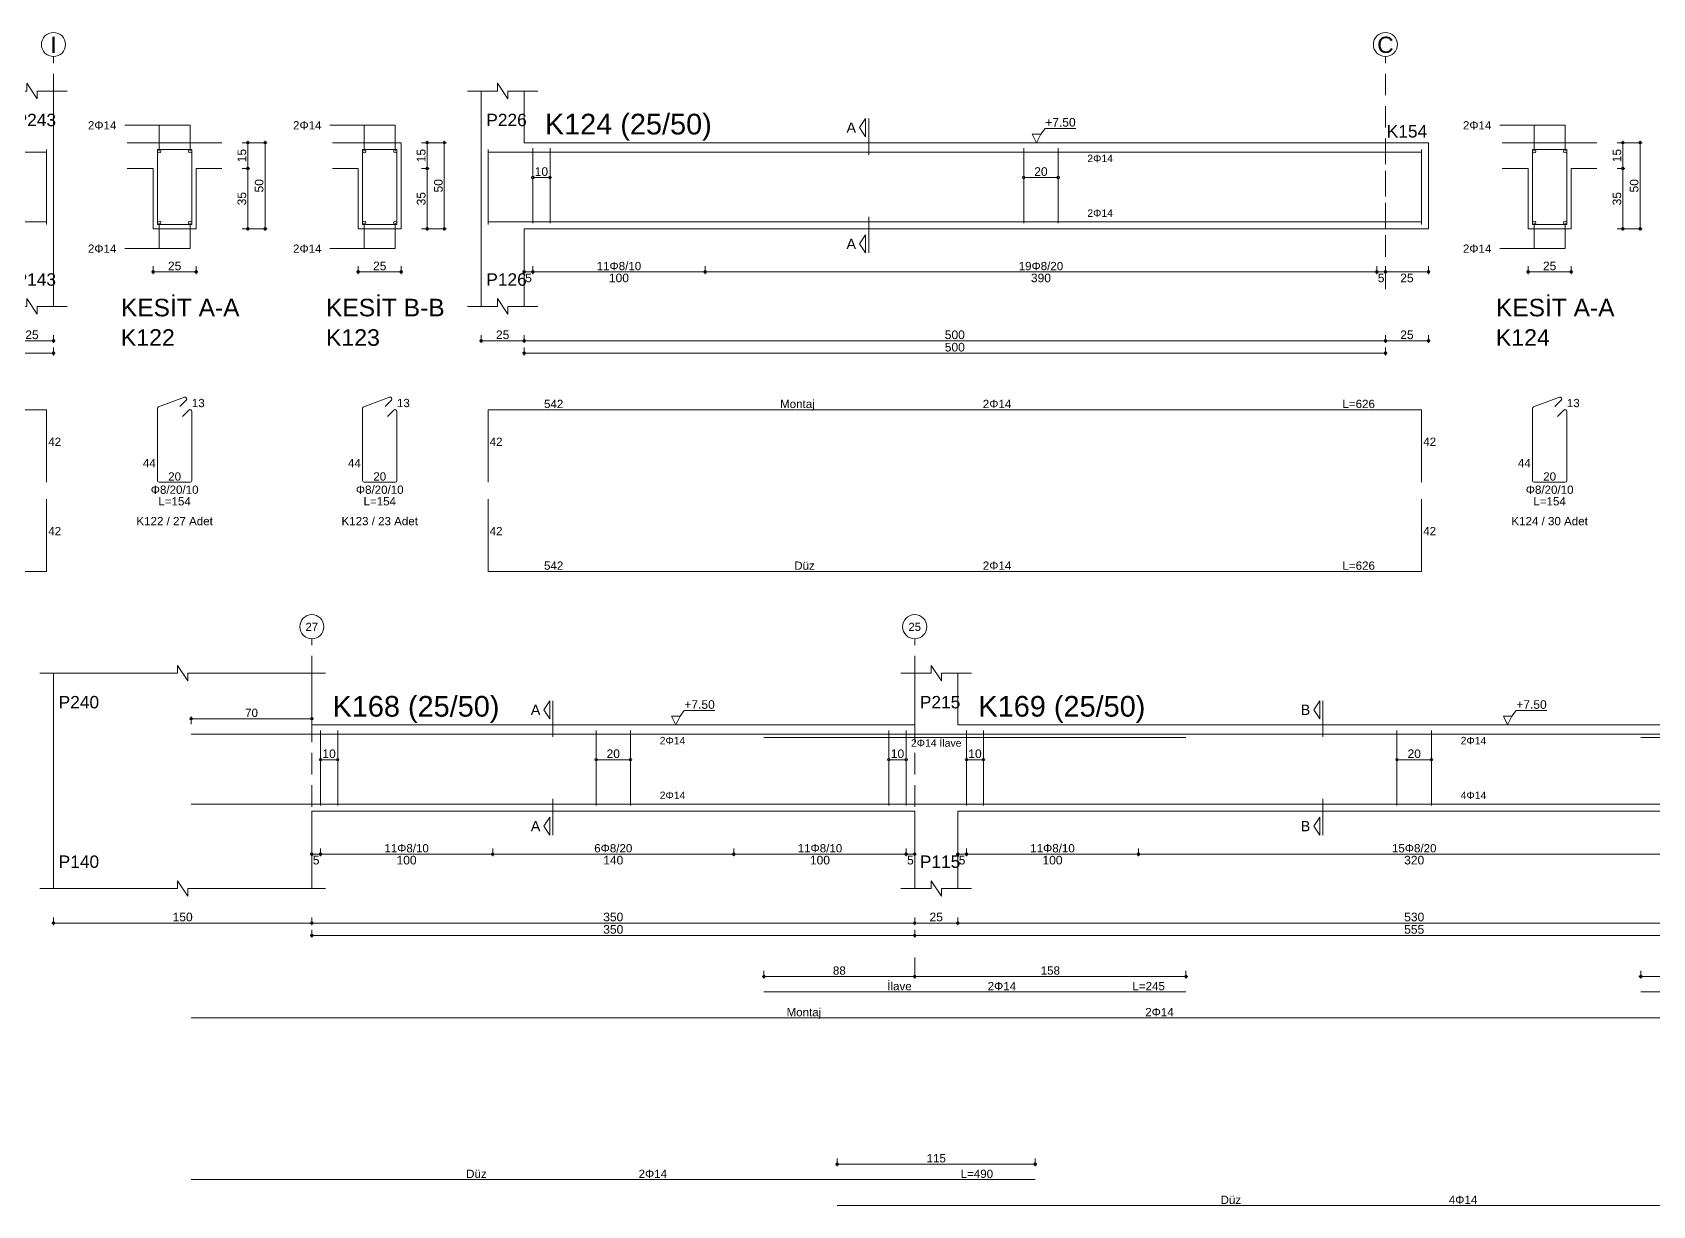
# Model space of a CAD drawing. Header units: millimetres. Extents: x 23801 to 80069, y 9628 to 14137.
# Drawn here: x 48496 to 49906, y 11919 to 12940 of the extents above; entities that cross this region are included whole.
import ezdxf

# ---------------------------------------------------------------- set-up
doc = ezdxf.new("R2010")
doc.units = ezdxf.units.MM
doc.linetypes.add('DASHDOT2', pattern=[12.7, 6.35, -3.175, 0, -3.175])
doc.linetypes.add('DASHED4', pattern=[18.75, 12.5, -6.25])
doc.layers.add('aks', color=251, linetype='DASHDOT2', lineweight=35)
for name, color, linetype in [('Donatı Topl. Uzun. Yazısı', 7, 'Continuous'), ('Donatı Uz. Yazısı', 7, 'Continuous'), ('Donatı Yazısı', 7, 'Continuous'), ('Donatı Çizgisi', 7, 'Continuous'), ('Kiriş', 7, 'Continuous'), ('Standart', 7, 'Continuous'), ('Ölçülendirme', 7, 'Continuous')]:
    doc.layers.add(name, color=color, linetype=linetype)
doc.styles.add('arial_1_18', font='arial.ttf', dxfattribs={"height": 0.2})

# ---------------------------------------------------------------- blocks, each defined once
blk = doc.blocks.new('IDE475Entity7398')
at = {"layer": 'aks', "color": 30, "linetype": 'DASHED4', "lineweight": 5}
for points in [[(9828.24, 2001.7), (9828.24, 2136.7)], [(10168.24, 2001.7), (10168.24, 2136.7)], [(10478.24, 2001.7), (10478.24, 2136.7)]]:
    blk.add_lwpolyline(points, dxfattribs=at)
at = {"layer": 'aks', "color": 1, "linetype": 'Continuous', "lineweight": 5}
for centre in [(9828.24, 2143.7), (10168.24, 2143.7), (10478.24, 2143.7)]:
    blk.add_circle(centre, 7, dxfattribs=at)
at = {"layer": 'Donatı Çizgisi', "color": 5, "linetype": 'Continuous', "lineweight": 5}
for points in [[(9807.24, 2039.3), (9807.24, 2082.7)], [(9807.24, 2081.3), (10474.24, 2081.3)], [(9833.24, 2039.9), (9833.24, 2083.5)], [(9843.24, 2039.9), (9843.24, 2083.5)], [(9988.24, 2039.9), (9988.24, 2083.5)], [(10008.24, 2039.9), (10008.24, 2083.5)], [(10153.24, 2039.9), (10153.24, 2083.5)], [(10163.24, 2039.9), (10163.24, 2083.5)], [(10198.24, 2039.9), (10198.24, 2083.5)], [(10208.24, 2039.9), (10208.24, 2083.5)], [(10313.24, 2039.9), (10313.24, 2083.5)], [(10333.24, 2039.9), (10333.24, 2083.5)], [(10438.24, 2039.9), (10438.24, 2083.5)], [(10448.24, 2039.9), (10448.24, 2083.5)], [(10474.24, 2039.3), (10474.24, 2082.7)], [(10538.57, 2039.2), (10538.57, 2082.8)], [(10538.57, 2082.8), (10558.57, 2082.8)], [(10558.57, 2039.2), (10558.57, 2082.8)], [(10657.65, 2039.2), (10657.65, 2082.8)], [(10657.65, 2082.8), (10677.65, 2082.8)], [(10677.65, 2039.2), (10677.65, 2082.8)], [(9807.24, 2040.7), (10474.24, 2040.7)], [(10538.57, 2039.2), (10558.57, 2039.2)], [(10657.65, 2039.2), (10677.65, 2039.2)], [(10539.24, 1933.44), (10554.25, 1938.91)], [(10658.33, 1933.44), (10673.33, 1938.91)], [(9807.24, 1889.7), (9807.24, 1931.7)], [(9807.24, 1931.7), (10474.24, 1931.7)], [(10474.24, 1889.7), (10474.24, 1931.7)], [(10538.57, 1890.62), (10538.57, 1932.49)], [(10551.68, 1933.59), (10555.32, 1937.23)], [(10553.05, 1927.68), (10556.83, 1931.46)], [(10558.57, 1890.62), (10558.57, 1930.74)], [(10657.65, 1890.62), (10657.65, 1932.49)], [(10670.76, 1933.59), (10674.4, 1937.23)], [(10672.14, 1927.68), (10675.91, 1931.46)], [(10677.65, 1890.62), (10677.65, 1930.74)], [(10539.59, 1889.6), (10557.55, 1889.6)], [(10658.67, 1889.6), (10676.63, 1889.6)], [(9807.24, 1837.85), (9807.24, 1879.85)], [(10474.24, 1837.85), (10474.24, 1879.85)], [(9807.24, 1837.85), (10474.24, 1837.85)]]:
    blk.add_lwpolyline(points, dxfattribs=at)
for centre in [(10539.57, 2081.8), (10557.57, 2081.8), (10658.65, 2081.8), (10676.65, 2081.8), (10539.57, 2040.2), (10557.57, 2040.2), (10658.65, 2040.2), (10676.65, 2040.2)]:
    blk.add_circle(centre, 1, dxfattribs=at)
for centre, start, end in [((10554.6, 1937.95), 315, 110), ((10673.68, 1937.95), 315, 110), ((10539.59, 1932.49), 110, 180), ((10557.55, 1930.74), 0, 135), ((10658.67, 1932.49), 110, 180), ((10676.63, 1930.74), 0, 135), ((10539.59, 1890.62), 180, 270), ((10557.55, 1890.62), 270, 0), ((10658.67, 1890.62), 180, 270), ((10676.63, 1890.62), 270, 0)]:
    blk.add_arc(centre, 1.02, start, end, dxfattribs=at)
at = {"layer": 'Kiriş', "color": 1, "linetype": 'Continuous', "lineweight": 5}
for points in [[(9795.24, 2116.7), (9812.74, 2116.7)], [(9803.24, 1991.7), (9803.24, 2116.7)], [(9812.74, 2116.7), (9812.74, 2121.2)], [(9818.74, 2112.2), (9812.74, 2121.2)], [(9818.74, 2112.2), (9818.74, 2116.7)], [(9818.74, 2116.7), (9836.24, 2116.7)], [(9828.24, 2086.7), (9828.24, 2116.7)], [(10160.24, 2116.7), (10177.74, 2116.7)], [(10168.24, 2086.7), (10168.24, 2116.7)], [(10177.74, 2116.7), (10177.74, 2121.2)], [(10183.74, 2112.2), (10177.74, 2121.2)], [(10183.74, 2116.7), (10201.24, 2116.7)], [(10183.74, 2112.2), (10183.74, 2116.7)], [(10193.24, 2086.7), (10193.24, 2116.7)], [(10445.24, 2116.7), (10462.74, 2116.7)], [(10453.24, 2086.7), (10453.24, 2116.7)], [(10462.74, 2116.7), (10462.74, 2121.2)], [(10468.74, 2112.2), (10462.74, 2121.2)], [(10468.74, 2116.7), (10486.24, 2116.7)], [(10468.74, 2112.2), (10468.74, 2116.7)], [(10478.24, 1991.7), (10478.24, 2116.7)], [(9828.24, 2086.7), (10168.24, 2086.7)], [(10193.24, 2086.7), (10453.24, 2086.7)], [(10521.07, 2086.7), (10576.07, 2086.7)], [(10640.15, 2086.7), (10680.15, 2086.7)], [(10680.15, 2036.7), (10680.15, 2086.7)], [(10521.07, 2071.7), (10536.07, 2071.7)], [(10536.07, 2036.7), (10536.07, 2071.7)], [(10561.07, 2071.7), (10576.07, 2071.7)], [(10561.07, 2036.7), (10561.07, 2071.7)], [(10640.15, 2071.7), (10655.15, 2071.7)], [(10655.15, 2036.7), (10655.15, 2071.7)], [(9828.24, 2036.7), (10168.24, 2036.7)], [(9828.24, 1991.7), (9828.24, 2036.7)], [(10168.24, 1991.7), (10168.24, 2036.7)], [(10193.24, 2036.7), (10453.24, 2036.7)], [(10193.24, 1991.7), (10193.24, 2036.7)], [(10453.24, 1991.7), (10453.24, 2036.7)], [(10536.07, 2036.7), (10561.07, 2036.7)], [(10655.15, 2036.7), (10680.15, 2036.7)], [(9818.74, 1987.2), (9812.74, 1996.2)], [(9812.74, 1991.7), (9812.74, 1996.2)], [(10183.74, 1987.2), (10177.74, 1996.2)], [(10177.74, 1991.7), (10177.74, 1996.2)], [(10468.74, 1987.2), (10462.74, 1996.2)], [(10462.74, 1991.7), (10462.74, 1996.2)], [(9795.24, 1991.7), (9812.74, 1991.7)], [(9818.74, 1991.7), (9836.24, 1991.7)], [(9818.74, 1987.2), (9818.74, 1991.7)], [(10160.24, 1991.7), (10177.74, 1991.7)], [(10183.74, 1991.7), (10201.24, 1991.7)], [(10183.74, 1987.2), (10183.74, 1991.7)], [(10445.24, 1991.7), (10462.74, 1991.7)], [(10468.74, 1991.7), (10486.24, 1991.7)], [(10468.74, 1987.2), (10468.74, 1991.7)]]:
    blk.add_lwpolyline(points, dxfattribs=at)
at = {"layer": 'Ölçülendirme', "color": 1, "linetype": 'Continuous', "lineweight": 5}
for points in [[(9958.99, 2095.45), (9962.49, 2100.7)], [(9962.49, 2090.2), (9962.49, 2100.7)], [(9964.24, 2079.7), (9964.24, 2100.7)], [(10291.99, 2095.45), (10295.49, 2100.7)], [(10295.49, 2090.2), (10295.49, 2100.7)], [(10297.24, 2079.7), (10297.24, 2100.7)], [(9962.49, 2090.2), (9958.99, 2095.45)], [(10033.49, 2086.7), (10030.99, 2091.7)], [(10030.99, 2091.7), (10035.99, 2091.7)], [(10035.99, 2091.7), (10033.49, 2086.7)], [(10035.99, 2091.7), (10038.49, 2095.03)], [(10038.49, 2095.03), (10056.16, 2095.03)], [(10295.49, 2090.2), (10291.99, 2095.45)], [(10350.49, 2086.7), (10347.99, 2091.7)], [(10347.99, 2091.7), (10352.99, 2091.7)], [(10352.99, 2091.7), (10350.49, 2086.7)], [(10352.99, 2091.7), (10355.49, 2095.03)], [(10355.49, 2095.03), (10373.16, 2095.03)], [(10519.57, 2096.8), (10557.57, 2096.8)], [(10539.57, 2081.8), (10539.57, 2096.8)], [(10557.57, 2081.8), (10557.57, 2096.8)], [(10638.65, 2096.8), (10676.65, 2096.8)], [(10658.65, 2081.8), (10658.65, 2096.8)], [(10676.65, 2081.8), (10676.65, 2096.8)], [(10033.49, 2086.7), (10033.49, 2086.7)], [(10350.49, 2086.7), (10350.49, 2086.7)], [(10587.82, 2086.7), (10602.32, 2086.7)], [(10591.07, 2035.7), (10591.07, 2087.7)], [(10601.07, 2035.7), (10601.07, 2087.7)], [(10691.9, 2086.7), (10706.4, 2086.7)], [(10695.15, 2035.7), (10695.15, 2087.7)], [(10705.15, 2035.7), (10705.15, 2087.7)], [(10587.82, 2071.7), (10592.32, 2071.7)], [(10691.9, 2071.7), (10696.4, 2071.7)], [(9833.24, 2066.5), (9843.24, 2066.5)], [(9988.24, 2066.5), (10008.24, 2066.5)], [(10153.24, 2066.5), (10163.24, 2066.5)], [(10198.24, 2066.5), (10208.24, 2066.5)], [(10313.24, 2066.5), (10333.24, 2066.5)], [(10438.24, 2066.5), (10448.24, 2066.5)], [(9964.24, 2022.7), (9964.24, 2043.7)], [(10297.24, 2022.7), (10297.24, 2043.7)], [(9958.99, 2027.95), (9962.49, 2033.2)], [(9962.49, 2022.7), (9962.49, 2033.2)], [(10291.99, 2027.95), (10295.49, 2033.2)], [(10295.49, 2022.7), (10295.49, 2033.2)], [(10539.57, 2025.2), (10539.57, 2040.2)], [(10557.57, 2025.2), (10557.57, 2040.2)], [(10587.82, 2036.7), (10602.32, 2036.7)], [(10658.65, 2025.2), (10658.65, 2040.2)], [(10676.65, 2025.2), (10676.65, 2040.2)], [(10691.9, 2036.7), (10706.4, 2036.7)], [(9962.49, 2022.7), (9958.99, 2027.95)], [(10295.49, 2022.7), (10291.99, 2027.95)], [(10519.57, 2025.2), (10557.57, 2025.2)], [(10638.65, 2025.2), (10676.65, 2025.2)], [(9828.24, 2010.45), (9828.24, 2014.95)], [(9833.24, 2010.45), (9833.24, 2014.95)], [(9933.24, 2010.45), (9933.24, 2014.95)], [(10063.24, 2010.45), (10063.24, 2014.95)], [(10163.24, 2010.45), (10163.24, 2014.95)], [(10168.24, 2010.45), (10168.24, 2014.95)], [(10193.24, 2010.45), (10193.24, 2014.95)], [(10198.24, 2010.45), (10198.24, 2014.95)], [(10298.24, 2010.45), (10298.24, 2014.95)], [(10348.24, 2010.45), (10348.24, 2014.95)], [(10448.24, 2010.45), (10448.24, 2014.95)], [(10453.24, 2010.45), (10453.24, 2014.95)], [(10536.07, 2010.45), (10536.07, 2014.95)], [(10561.07, 2010.45), (10561.07, 2014.95)], [(10655.15, 2010.45), (10655.15, 2014.95)], [(10680.15, 2010.45), (10680.15, 2014.95)], [(9827.24, 2011.7), (10169.24, 2011.7)], [(10192.24, 2011.7), (10454.24, 2011.7)], [(10535.07, 2011.7), (10562.07, 2011.7)], [(10654.15, 2011.7), (10681.15, 2011.7)], [(9802.24, 1971.7), (10479.24, 1971.7)], [(9803.24, 1970.45), (9803.24, 1974.95)], [(9828.24, 1970.45), (9828.24, 1974.95)], [(9828.24, 1963.25), (9828.24, 1967.75)], [(10168.24, 1970.45), (10168.24, 1974.95)], [(10168.24, 1963.25), (10168.24, 1967.75)], [(10193.24, 1970.45), (10193.24, 1974.95)], [(10453.24, 1970.45), (10453.24, 1974.95)], [(10478.24, 1970.45), (10478.24, 1974.95)], [(10478.24, 1963.25), (10478.24, 1967.75)], [(9827.24, 1964.5), (10479.24, 1964.5)]]:
    blk.add_lwpolyline(points, dxfattribs=at)
for centre in [(10591.07, 2086.7), (10601.07, 2086.7), (10695.15, 2086.7), (10705.15, 2086.7), (10591.07, 2071.7), (10695.15, 2071.7), (9833.24, 2066.5), (9843.24, 2066.5), (9988.24, 2066.5), (10008.24, 2066.5), (10153.24, 2066.5), (10163.24, 2066.5), (10198.24, 2066.5), (10208.24, 2066.5), (10313.24, 2066.5), (10333.24, 2066.5), (10438.24, 2066.5), (10448.24, 2066.5), (10591.07, 2036.7), (10601.07, 2036.7), (10695.15, 2036.7), (10705.15, 2036.7), (9828.24, 2011.7), (9833.24, 2011.7), (9833.24, 2011.7), (9933.24, 2011.7), (9933.24, 2011.7), (10063.24, 2011.7), (10063.24, 2011.7), (10163.24, 2011.7), (10163.24, 2011.7), (10168.24, 2011.7), (10193.24, 2011.7), (10198.24, 2011.7), (10198.24, 2011.7), (10298.24, 2011.7), (10298.24, 2011.7), (10348.24, 2011.7), (10348.24, 2011.7), (10448.24, 2011.7), (10448.24, 2011.7), (10453.24, 2011.7), (10536.07, 2011.7), (10561.07, 2011.7), (10655.15, 2011.7), (10680.15, 2011.7), (9803.24, 1971.7), (9828.24, 1971.7), (9828.24, 1971.7), (10168.24, 1971.7), (10168.24, 1971.7), (10193.24, 1971.7), (10193.24, 1971.7), (10453.24, 1971.7), (10453.24, 1971.7), (10478.24, 1971.7), (9828.24, 1964.5), (10168.24, 1964.5), (10168.24, 1964.5), (10478.24, 1964.5)]:
    blk.add_circle(centre, 0.75, dxfattribs=at)
at = {"layer": 'aks', "color": 1, "linetype": 'Continuous', "lineweight": 5, "style": 'arial_1_18'}
for s, p in [('G', (9823.11, 2138.82)), ('H', (10163.47, 2138.82)), ('I', (10476.4, 2138.82))]:
    blk.add_text(s, height=9.45, dxfattribs=at).set_placement(p)
at = {"layer": 'Donatı Topl. Uzun. Yazısı', "color": 1, "linetype": 'Continuous', "lineweight": 5, "style": 'arial_1_18'}
for s, p in [('L=751', (10422.05, 1932.66)), ('L=154', (10539.15, 1876.16)), ('L=154', (10658.24, 1876.16)), ('L=751', (10422.05, 1838.81))]:
    blk.add_text(s, height=4.8, dxfattribs=at).set_placement(p)
at = {"layer": 'Donatı Uz. Yazısı', "color": 1, "linetype": 'Continuous', "lineweight": 5, "style": 'arial_1_18'}
for s, p in [('13', (10558.57, 1933.2)), ('13', (10677.65, 1933.2)), ('667', (9847.26, 1932.66)), ('42', (9808.2, 1910.7)), ('42', (10475.2, 1910.7)), ('44', (10530.15, 1898.32)), ('44', (10649.24, 1898.32)), ('20', (10544.84, 1890.56)), ('20', (10663.93, 1890.56)), ('42', (9808.2, 1858.85)), ('42', (10475.2, 1858.85)), ('667', (9847.26, 1838.81))]:
    blk.add_text(s, height=4.8, dxfattribs=at).set_placement(p)
at = {"layer": 'Donatı Yazısı', "color": 5, "linetype": 'Continuous', "lineweight": 5, "style": 'arial_1_18'}
for s, p in [('2Φ14', (10498.24, 2094.4)), ('2Φ14', (10617.32, 2094.4)), ('2Φ14', (10498.24, 2022.8)), ('2Φ14', (10617.32, 2022.8)), ('2Φ14', (10160.75, 1932.66)), ('Φ8/20/10', (10534.71, 1882.88)), ('Φ8/20/10', (10653.79, 1882.88)), ('K122 / 27 Adet', (10526.39, 1864.64)), ('K123 / 23 Adet', (10645.47, 1864.64)), ('2Φ14', (10160.75, 1838.81))]:
    blk.add_text(s, height=4.8, dxfattribs=at).set_placement(p)
for p in [(10025.2, 2075.42), (10350.2, 2075.42), (10025.2, 2043.66), (10350.2, 2043.66)]:
    blk.add_text('2Φ14', height=4.32, rotation=360, dxfattribs=at).set_placement(p)
at = {"layer": 'Donatı Yazısı', "color": 1, "linetype": 'Continuous', "lineweight": 5, "style": 'arial_1_18'}
for s, p in [('Montaj', (10020.56, 1932.66)), ('Düz', (10028.76, 1838.81))]:
    blk.add_text(s, height=4.8, dxfattribs=at).set_placement(p)
at = {"layer": 'Kiriş', "color": 1, "linetype": 'Continuous', "lineweight": 5, "style": 'arial_1_18'}
for s, height, p in [('P238', 7.2, (9806.24, 2096.3)), ('K122 (25/50)', 12, (9840.24, 2091.5)), ('P241', 7.2, (10171.24, 2096.3)), ('K123 (25/50)', 12, (10205.24, 2091.5)), ('P243', 7.2, (10456.24, 2096.3)), ('P138', 7.2, (9806.24, 2003.7)), ('P141', 7.2, (10171.24, 2003.7)), ('P143', 7.2, (10456.24, 2003.7)), ('KESİT A-A', 10.2, (10517.37, 1985.9)), ('KESİT B-B', 10.2, (10636.45, 1985.9)), ('K122', 9.6, (10517.37, 1968.82)), ('K123', 9.6, (10636.45, 1968.82))]:
    blk.add_text(s, height=height, dxfattribs=at).set_placement(p)
at = {"layer": 'Ölçülendirme', "color": 1, "linetype": 'Continuous', "lineweight": 5, "style": 'arial_1_18'}
for s, height, p in [('A', 5.95, (9951.34, 2092.47)), ('+7.50', 5, (10038.49, 2096.03)), ('B', 5.95, (10284.34, 2092.47)), ('+7.50', 5, (10355.49, 2096.03)), ('A', 5.95, (9951.34, 2024.97)), ('B', 5.95, (10284.34, 2024.97)), ('25', 5, (10544.69, 2012.66)), ('25', 5, (10663.77, 2012.66)), ('5', 5, (9828.79, 2005.7)), ('100', 5, (9877.41, 2005.7)), ('130', 5, (9992.41, 2005.7)), ('100', 5, (10107.41, 2005.7)), ('5', 5, (10163.79, 2005.7)), ('5', 5, (10193.79, 2005.7)), ('100', 5, (10242.41, 2005.7)), ('50', 5, (10319.35, 2005.7)), ('100', 5, (10392.41, 2005.7)), ('5', 5, (10448.79, 2005.7)), ('25', 5, (9811.85, 1972.7)), ('340', 5, (9992.41, 1972.7)), ('25', 5, (10176.85, 1972.7)), ('260', 5, (10317.41, 1972.7)), ('25', 5, (10461.85, 1972.7)), ('340', 5, (9992.41, 1965.5)), ('310', 5, (10317.41, 1965.5))]:
    blk.add_text(s, height=height, dxfattribs=at).set_placement(p)
for s, rotation, p in [('15', 90, (10590.11, 2075.32)), ('15', 90, (10694.19, 2075.32)), ('10', 360, (9834.35, 2067.46)), ('20', 360, (9994.35, 2067.46)), ('10', 360, (10154.35, 2067.46)), ('10', 360, (10199.35, 2067.46)), ('20', 360, (10319.35, 2067.46)), ('10', 360, (10439.35, 2067.46)), ('50', 90, (10600.11, 2057.82)), ('50', 90, (10704.19, 2057.82)), ('35', 90, (10590.11, 2050.32)), ('35', 90, (10694.19, 2050.32))]:
    blk.add_text(s, height=5, rotation=rotation, dxfattribs=at).set_placement(p)
at = {"layer": 'Ölçülendirme', "color": 5, "linetype": 'Continuous', "lineweight": 5, "style": 'arial_1_18'}
for s, p in [('11Φ8/10', (9870.31, 2012.7)), ('5Φ8/20', (9987.17, 2012.7)), ('11Φ8/10', (10100.31, 2012.7)), ('11Φ8/10', (10235.31, 2012.7)), ('1Φ8/20', (10312.17, 2012.7)), ('11Φ8/10', (10385.31, 2012.7))]:
    blk.add_text(s, height=4.8, dxfattribs=at).set_placement(p)
blk = doc.blocks.new('IDE475Entity7399')
at = {"layer": 'aks', "color": 30, "linetype": 'DASHED4', "lineweight": 5}
blk.add_lwpolyline([(11251.52, 2001.7), (11251.52, 2136.7)], dxfattribs=at)
at = {"layer": 'aks', "color": 1, "linetype": 'Continuous', "lineweight": 5}
blk.add_circle((11251.52, 2143.7), 7, dxfattribs=at)
at = {"layer": 'Donatı Çizgisi', "color": 5, "linetype": 'Continuous', "lineweight": 5}
for points in [[(10730.52, 2039.3), (10730.52, 2082.7)], [(10730.52, 2081.3), (11272.52, 2081.3)], [(10756.52, 2039.9), (10756.52, 2083.5)], [(10766.52, 2039.9), (10766.52, 2083.5)], [(11041.52, 2039.9), (11041.52, 2083.5)], [(11061.52, 2039.9), (11061.52, 2083.5)], [(11272.52, 2039.3), (11272.52, 2082.7)], [(11336.86, 2039.2), (11336.86, 2082.8)], [(11336.86, 2082.8), (11356.86, 2082.8)], [(11356.86, 2039.2), (11356.86, 2082.8)], [(10730.52, 2040.7), (11272.52, 2040.7)], [(11336.86, 2039.2), (11356.86, 2039.2)], [(11337.53, 1933.44), (11352.53, 1938.91)], [(10730.52, 1889.7), (10730.52, 1931.7)], [(10730.52, 1931.7), (11272.52, 1931.7)], [(11272.52, 1889.7), (11272.52, 1931.7)], [(11336.86, 1890.62), (11336.86, 1932.49)], [(11349.96, 1933.59), (11353.6, 1937.23)], [(11351.34, 1927.68), (11355.12, 1931.46)], [(11356.86, 1890.62), (11356.86, 1930.74)], [(11337.88, 1889.6), (11355.84, 1889.6)], [(10730.52, 1837.85), (10730.52, 1879.85)], [(11272.52, 1837.85), (11272.52, 1879.85)], [(10730.52, 1837.85), (11272.52, 1837.85)]]:
    blk.add_lwpolyline(points, dxfattribs=at)
for centre in [(11337.86, 2081.8), (11355.86, 2081.8), (11337.86, 2040.2), (11355.86, 2040.2)]:
    blk.add_circle(centre, 1, dxfattribs=at)
for centre, start, end in [((11352.88, 1937.95), 315, 110), ((11337.88, 1932.49), 110, 180), ((11355.84, 1930.74), 0, 135), ((11337.88, 1890.62), 180, 270), ((11355.84, 1890.62), 270, 0)]:
    blk.add_arc(centre, 1.02, start, end, dxfattribs=at)
at = {"layer": 'Kiriş', "color": 1, "linetype": 'Continuous', "lineweight": 5}
for points in [[(10718.52, 2116.7), (10736.02, 2116.7)], [(10726.52, 1991.7), (10726.52, 2116.7)], [(10736.02, 2116.7), (10736.02, 2121.2)], [(10742.02, 2112.2), (10736.02, 2121.2)], [(10742.02, 2112.2), (10742.02, 2116.7)], [(10742.02, 2116.7), (10759.52, 2116.7)], [(10751.52, 2086.7), (10751.52, 2116.7)], [(10751.52, 2086.7), (11276.52, 2086.7)], [(11276.52, 2036.7), (11276.52, 2086.7)], [(11319.36, 2086.7), (11374.36, 2086.7)], [(11319.36, 2071.7), (11334.36, 2071.7)], [(11334.36, 2036.7), (11334.36, 2071.7)], [(11359.36, 2071.7), (11374.36, 2071.7)], [(11359.36, 2036.7), (11359.36, 2071.7)], [(10751.52, 2036.7), (11276.52, 2036.7)], [(10751.52, 1991.7), (10751.52, 2036.7)], [(11334.36, 2036.7), (11359.36, 2036.7)], [(10742.02, 1987.2), (10736.02, 1996.2)], [(10736.02, 1991.7), (10736.02, 1996.2)], [(10718.52, 1991.7), (10736.02, 1991.7)], [(10742.02, 1991.7), (10759.52, 1991.7)], [(10742.02, 1987.2), (10742.02, 1991.7)]]:
    blk.add_lwpolyline(points, dxfattribs=at)
at = {"layer": 'Kiriş', "color": 1, "linetype": 'DASHED4', "lineweight": 5}
for points in [[(11251.52, 2036.7), (11251.52, 2086.7)], [(11276.52, 2036.7), (11276.52, 2086.7)]]:
    blk.add_lwpolyline(points, dxfattribs=at)
at = {"layer": 'Ölçülendirme', "color": 1, "linetype": 'Continuous', "lineweight": 5}
for points in [[(10946.27, 2095.45), (10949.77, 2100.7)], [(10949.77, 2090.2), (10949.77, 2100.7)], [(10951.52, 2079.7), (10951.52, 2100.7)], [(10949.77, 2090.2), (10946.27, 2095.45)], [(11049.02, 2086.7), (11046.52, 2091.7)], [(11046.52, 2091.7), (11051.52, 2091.7)], [(11051.52, 2091.7), (11049.02, 2086.7)], [(11051.52, 2091.7), (11054.02, 2095.03)], [(11054.02, 2095.03), (11071.7, 2095.03)], [(11317.86, 2096.8), (11355.86, 2096.8)], [(11337.86, 2081.8), (11337.86, 2096.8)], [(11355.86, 2081.8), (11355.86, 2096.8)], [(11049.02, 2086.7), (11049.02, 2086.7)], [(11386.11, 2086.7), (11400.61, 2086.7)], [(11389.36, 2035.7), (11389.36, 2087.7)], [(11399.36, 2035.7), (11399.36, 2087.7)], [(11386.11, 2071.7), (11390.61, 2071.7)], [(10756.52, 2066.5), (10766.52, 2066.5)], [(11041.52, 2066.5), (11061.52, 2066.5)], [(10951.52, 2022.7), (10951.52, 2043.7)], [(10946.27, 2027.95), (10949.77, 2033.2)], [(10949.77, 2022.7), (10949.77, 2033.2)], [(11337.86, 2025.2), (11337.86, 2040.2)], [(11355.86, 2025.2), (11355.86, 2040.2)], [(11386.11, 2036.7), (11400.61, 2036.7)], [(10949.77, 2022.7), (10946.27, 2027.95)], [(11317.86, 2025.2), (11355.86, 2025.2)], [(10751.52, 2010.45), (10751.52, 2014.95)], [(10756.52, 2010.45), (10756.52, 2014.95)], [(10856.52, 2010.45), (10856.52, 2014.95)], [(11246.52, 2010.45), (11246.52, 2014.95)], [(11251.52, 2010.45), (11251.52, 2014.95)], [(11276.52, 2010.45), (11276.52, 2014.95)], [(11334.36, 2010.45), (11334.36, 2014.95)], [(11359.36, 2010.45), (11359.36, 2014.95)], [(10750.52, 2011.7), (11277.52, 2011.7)], [(11333.36, 2011.7), (11360.36, 2011.7)], [(10725.52, 1971.7), (11277.52, 1971.7)], [(10726.52, 1970.45), (10726.52, 1974.95)], [(10751.52, 1970.45), (10751.52, 1974.95)], [(10751.52, 1963.25), (10751.52, 1967.75)], [(11251.52, 1970.45), (11251.52, 1974.95)], [(11251.52, 1963.25), (11251.52, 1967.75)], [(11276.52, 1970.45), (11276.52, 1974.95)], [(10750.52, 1964.5), (11252.52, 1964.5)]]:
    blk.add_lwpolyline(points, dxfattribs=at)
for centre in [(11389.36, 2086.7), (11399.36, 2086.7), (11389.36, 2071.7), (10756.52, 2066.5), (10766.52, 2066.5), (11041.52, 2066.5), (11061.52, 2066.5), (11389.36, 2036.7), (11399.36, 2036.7), (10751.52, 2011.7), (10756.52, 2011.7), (10756.52, 2011.7), (10856.52, 2011.7), (10856.52, 2011.7), (11246.52, 2011.7), (11246.52, 2011.7), (11251.52, 2011.7), (11251.52, 2011.7), (11276.52, 2011.7), (11334.36, 2011.7), (11359.36, 2011.7), (10726.52, 1971.7), (10751.52, 1971.7), (10751.52, 1971.7), (11251.52, 1971.7), (11251.52, 1971.7), (11276.52, 1971.7), (10751.52, 1964.5), (11251.52, 1964.5)]:
    blk.add_circle(centre, 0.75, dxfattribs=at)
at = {"layer": 'aks', "color": 1, "linetype": 'Continuous', "lineweight": 5, "style": 'arial_1_18'}
blk.add_text('C', height=9.45, dxfattribs=at).set_placement((11246.76, 2138.82))
at = {"layer": 'Donatı Topl. Uzun. Yazısı', "color": 1, "linetype": 'Continuous', "lineweight": 5, "style": 'arial_1_18'}
for s, p in [('L=626', (11226.59, 1932.66)), ('L=154', (11337.44, 1876.16)), ('L=626', (11226.59, 1838.81))]:
    blk.add_text(s, height=4.8, dxfattribs=at).set_placement(p)
at = {"layer": 'Donatı Uz. Yazısı', "color": 1, "linetype": 'Continuous', "lineweight": 5, "style": 'arial_1_18'}
for s, p in [('13', (11356.86, 1933.2)), ('542', (10763.04, 1932.66)), ('42', (10731.48, 1910.7)), ('42', (11273.48, 1910.7)), ('44', (11328.44, 1898.32)), ('20', (11343.13, 1890.56)), ('42', (10731.48, 1858.85)), ('42', (11273.48, 1858.85)), ('542', (10763.04, 1838.81))]:
    blk.add_text(s, height=4.8, dxfattribs=at).set_placement(p)
at = {"layer": 'Donatı Yazısı', "color": 5, "linetype": 'Continuous', "lineweight": 5, "style": 'arial_1_18'}
for s, p in [('2Φ14', (11296.52, 2094.4)), ('2Φ14', (11296.52, 2022.8)), ('2Φ14', (11017.78, 1932.66)), ('Φ8/20/10', (11333, 1882.88)), ('K124 / 30 Adet', (11324.67, 1864.64)), ('2Φ14', (11017.78, 1838.81))]:
    blk.add_text(s, height=4.8, dxfattribs=at).set_placement(p)
for p in [(11078.48, 2075.42), (11078.48, 2043.66)]:
    blk.add_text('2Φ14', height=4.32, rotation=360, dxfattribs=at).set_placement(p)
at = {"layer": 'Donatı Yazısı', "color": 1, "linetype": 'Continuous', "lineweight": 5, "style": 'arial_1_18'}
for s, p in [('Montaj', (10900.09, 1932.66)), ('Düz', (10908.3, 1838.81))]:
    blk.add_text(s, height=4.8, dxfattribs=at).set_placement(p)
at = {"layer": 'Kiriş', "color": 1, "linetype": 'Continuous', "lineweight": 5, "style": 'arial_1_18'}
for s, height, p in [('P226', 7.2, (10729.52, 2096.3)), ('K124 (25/50)', 12, (10763.52, 2091.5)), ('K154', 7.2, (11252.28, 2089.7)), ('P126', 7.2, (10729.52, 2003.7)), ('KESİT A-A', 10.2, (11315.66, 1985.9)), ('K124', 9.6, (11315.66, 1968.82))]:
    blk.add_text(s, height=height, dxfattribs=at).set_placement(p)
at = {"layer": 'Ölçülendirme', "color": 1, "linetype": 'Continuous', "lineweight": 5, "style": 'arial_1_18'}
for s, height, p in [('A', 5.95, (10938.63, 2092.47)), ('+7.50', 5, (11054.02, 2096.03)), ('A', 5.95, (10938.63, 2024.97)), ('25', 5, (11342.97, 2012.66)), ('5', 5, (10752.08, 2005.7)), ('100', 5, (10800.7, 2005.7)), ('390', 5, (11045.7, 2005.7)), ('5', 5, (11247.08, 2005.7)), ('25', 5, (11260.14, 2005.7)), ('25', 5, (10735.14, 1972.7)), ('500', 5, (10995.7, 1972.7)), ('25', 5, (11260.14, 1972.7)), ('500', 5, (10995.7, 1965.5))]:
    blk.add_text(s, height=height, dxfattribs=at).set_placement(p)
for s, rotation, p in [('15', 90, (11388.4, 2075.32)), ('10', 360, (10757.64, 2067.46)), ('20', 360, (11047.64, 2067.46)), ('50', 90, (11398.4, 2057.82)), ('35', 90, (11388.4, 2050.32))]:
    blk.add_text(s, height=5, rotation=rotation, dxfattribs=at).set_placement(p)
at = {"layer": 'Ölçülendirme', "color": 5, "linetype": 'Continuous', "lineweight": 5, "style": 'arial_1_18'}
for s, p in [('11Φ8/10', (10793.59, 2012.7)), ('19Φ8/20', (11038.59, 2012.7))]:
    blk.add_text(s, height=4.8, dxfattribs=at).set_placement(p)
blk = doc.blocks.new('IDE475Entity7431')
at = {"layer": 'aks', "color": 30, "linetype": 'DASHED4', "lineweight": 5}
for points in [[(10628.24, 1663.75), (10628.24, 1798.75)], [(10978.24, 1663.75), (10978.24, 1798.75)], [(10978.24, 1602.75), (10978.24, 1613.75)]]:
    blk.add_lwpolyline(points, dxfattribs=at)
at = {"layer": 'aks', "color": 1, "linetype": 'Continuous', "lineweight": 5}
for centre in [(10628.24, 1805.75), (10978.24, 1805.75)]:
    blk.add_circle(centre, 7, dxfattribs=at)
at = {"layer": 'Donatı Çizgisi', "color": 5, "linetype": 'Continuous', "lineweight": 5}
for points in [[(10558.24, 1743.35), (11603.24, 1743.35)], [(10633.24, 1701.95), (10633.24, 1745.55)], [(10643.24, 1701.95), (10643.24, 1745.55)], [(10793.24, 1701.95), (10793.24, 1745.55)], [(10813.24, 1701.95), (10813.24, 1745.55)], [(10890.74, 1741.35), (11135.74, 1741.35)], [(10963.24, 1701.95), (10963.24, 1745.55)], [(10973.24, 1701.95), (10973.24, 1745.55)], [(11008.24, 1701.95), (11008.24, 1745.55)], [(11018.24, 1701.95), (11018.24, 1745.55)], [(11258.24, 1701.95), (11258.24, 1745.55)], [(11278.24, 1701.95), (11278.24, 1745.55)], [(11399.74, 1741.35), (11604.24, 1741.35)], [(10558.24, 1702.75), (11603.24, 1702.75)], [(10890.74, 1593.75), (11135.74, 1593.75)], [(11399.74, 1593.75), (11604.24, 1593.75)], [(10558.24, 1578.65), (11603.24, 1578.65)], [(10558.24, 1484.8), (11048.24, 1484.8)], [(10933.24, 1469.7), (11603.24, 1469.7)]]:
    blk.add_lwpolyline(points, dxfattribs=at)
at = {"layer": 'Kiriş', "color": 1, "linetype": 'Continuous', "lineweight": 5}
for points in [[(10470.24, 1778.75), (10550.24, 1778.75)], [(10478.24, 1653.75), (10478.24, 1778.75)], [(10550.24, 1778.75), (10550.24, 1783.25)], [(10556.24, 1774.25), (10550.24, 1783.25)], [(10556.24, 1774.25), (10556.24, 1778.75)], [(10556.24, 1778.75), (10636.24, 1778.75)], [(10628.24, 1748.75), (10628.24, 1778.75)], [(10970.24, 1778.75), (10987.74, 1778.75)], [(10978.24, 1748.75), (10978.24, 1778.75)], [(10987.74, 1778.75), (10987.74, 1783.25)], [(10993.74, 1774.25), (10987.74, 1783.25)], [(10993.74, 1778.75), (11011.24, 1778.75)], [(10993.74, 1774.25), (10993.74, 1778.75)], [(11003.24, 1748.75), (11003.24, 1778.75)], [(10628.24, 1748.75), (10978.24, 1748.75)], [(11003.24, 1748.75), (11533.24, 1748.75)], [(10628.24, 1698.75), (10978.24, 1698.75)], [(10628.24, 1653.75), (10628.24, 1698.75)], [(10978.24, 1653.75), (10978.24, 1698.75)], [(11003.24, 1698.75), (11533.24, 1698.75)], [(11003.24, 1653.75), (11003.24, 1698.75)], [(10556.24, 1649.25), (10550.24, 1658.25)], [(10550.24, 1653.75), (10550.24, 1658.25)], [(10993.74, 1649.25), (10987.74, 1658.25)], [(10987.74, 1653.75), (10987.74, 1658.25)], [(10470.24, 1653.75), (10550.24, 1653.75)], [(10556.24, 1653.75), (10636.24, 1653.75)], [(10556.24, 1649.25), (10556.24, 1653.75)], [(10970.24, 1653.75), (10987.74, 1653.75)], [(10993.74, 1653.75), (11011.24, 1653.75)], [(10993.74, 1649.25), (10993.74, 1653.75)]]:
    blk.add_lwpolyline(points, dxfattribs=at)
at = {"layer": 'Ölçülendirme', "color": 1, "linetype": 'Continuous', "lineweight": 5}
for points in [[(10762.99, 1757.5), (10766.49, 1762.75)], [(10766.49, 1752.25), (10766.49, 1762.75)], [(10768.24, 1741.75), (10768.24, 1762.75)], [(11209.99, 1757.5), (11213.49, 1762.75)], [(11213.49, 1752.25), (11213.49, 1762.75)], [(11215.24, 1741.75), (11215.24, 1762.75)], [(10557.24, 1752.35), (10629.24, 1752.35)], [(10558.24, 1749.1), (10558.24, 1753.6)], [(10628.24, 1749.1), (10628.24, 1753.6)], [(10766.49, 1752.25), (10762.99, 1757.5)], [(10839.49, 1748.75), (10836.99, 1753.75)], [(10836.99, 1753.75), (10841.99, 1753.75)], [(10841.99, 1753.75), (10839.49, 1748.75)], [(10841.99, 1753.75), (10844.49, 1757.08)], [(10844.49, 1757.08), (10862.17, 1757.08)], [(11213.49, 1752.25), (11209.99, 1757.5)], [(11322.49, 1748.75), (11319.99, 1753.75)], [(11319.99, 1753.75), (11324.99, 1753.75)], [(11324.99, 1753.75), (11322.49, 1748.75)], [(11324.99, 1753.75), (11327.49, 1757.08)], [(11327.49, 1757.08), (11345.17, 1757.08)], [(10839.49, 1748.75), (10839.49, 1748.75)], [(11322.49, 1748.75), (11322.49, 1748.75)], [(10633.24, 1728.55), (10643.24, 1728.55)], [(10793.24, 1728.55), (10813.24, 1728.55)], [(10963.24, 1728.55), (10973.24, 1728.55)], [(11008.24, 1728.55), (11018.24, 1728.55)], [(11258.24, 1728.55), (11278.24, 1728.55)], [(10768.24, 1684.75), (10768.24, 1705.75)], [(11215.24, 1684.75), (11215.24, 1705.75)], [(10762.99, 1690), (10766.49, 1695.25)], [(10766.49, 1684.75), (10766.49, 1695.25)], [(11209.99, 1690), (11213.49, 1695.25)], [(11213.49, 1684.75), (11213.49, 1695.25)], [(10766.49, 1684.75), (10762.99, 1690)], [(11213.49, 1684.75), (11209.99, 1690)], [(10628.24, 1672.5), (10628.24, 1677)], [(10633.24, 1672.5), (10633.24, 1677)], [(10733.24, 1672.5), (10733.24, 1677)], [(10873.24, 1672.5), (10873.24, 1677)], [(10973.24, 1672.5), (10973.24, 1677)], [(10978.24, 1672.5), (10978.24, 1677)], [(11003.24, 1672.5), (11003.24, 1677)], [(11008.24, 1672.5), (11008.24, 1677)], [(11108.24, 1672.5), (11108.24, 1677)], [(10627.24, 1673.75), (10979.24, 1673.75)], [(11002.24, 1673.75), (11534.24, 1673.75)], [(10478.24, 1632.5), (10478.24, 1637)], [(10628.24, 1632.5), (10628.24, 1637)], [(10978.24, 1632.5), (10978.24, 1637)], [(11003.24, 1632.5), (11003.24, 1637)], [(10477.24, 1633.75), (11789.24, 1633.75)], [(10628.24, 1625.3), (10628.24, 1629.8)], [(10978.24, 1625.3), (10978.24, 1629.8)], [(10627.24, 1626.55), (11534.24, 1626.55)], [(10889.74, 1602.75), (10979.24, 1602.75)], [(10890.74, 1601.5), (10890.74, 1606)], [(10977.24, 1602.75), (11136.74, 1602.75)], [(10978.24, 1601.5), (10978.24, 1606)], [(10978.24, 1601.5), (10978.24, 1606)], [(11135.74, 1601.5), (11135.74, 1606)], [(11398.74, 1602.75), (11534.24, 1602.75)], [(11399.74, 1601.5), (11399.74, 1606)], [(10933.24, 1492.55), (10933.24, 1497.05)], [(11048.24, 1492.55), (11048.24, 1497.05)], [(10932.24, 1493.8), (11049.24, 1493.8)]]:
    blk.add_lwpolyline(points, dxfattribs=at)
for centre in [(10558.24, 1752.35), (10628.24, 1752.35), (10633.24, 1728.55), (10643.24, 1728.55), (10793.24, 1728.55), (10813.24, 1728.55), (10963.24, 1728.55), (10973.24, 1728.55), (11008.24, 1728.55), (11018.24, 1728.55), (11258.24, 1728.55), (11278.24, 1728.55), (10628.24, 1673.75), (10633.24, 1673.75), (10633.24, 1673.75), (10733.24, 1673.75), (10733.24, 1673.75), (10873.24, 1673.75), (10873.24, 1673.75), (10973.24, 1673.75), (10973.24, 1673.75), (10978.24, 1673.75), (11003.24, 1673.75), (11008.24, 1673.75), (11008.24, 1673.75), (11108.24, 1673.75), (11108.24, 1673.75), (10478.24, 1633.75), (10628.24, 1633.75), (10628.24, 1633.75), (10628.24, 1626.55), (10978.24, 1633.75), (10978.24, 1633.75), (10978.24, 1626.55), (10978.24, 1626.55), (11003.24, 1633.75), (11003.24, 1633.75), (10890.74, 1602.75), (10978.24, 1602.75), (10978.24, 1602.75), (11135.74, 1602.75), (11399.74, 1602.75), (10933.24, 1493.8), (11048.24, 1493.8)]:
    blk.add_circle(centre, 0.75, dxfattribs=at)
at = {"layer": 'aks', "color": 1, "linetype": 'Continuous', "lineweight": 5, "style": 'arial_1_18'}
for s, p in [('27', (10624.57, 1803.31)), ('25', (10974.57, 1803.31))]:
    blk.add_text(s, height=4.725, dxfattribs=at).set_placement(p)
at = {"layer": 'Donatı Topl. Uzun. Yazısı', "color": 1, "linetype": 'Continuous', "lineweight": 5, "style": 'arial_1_18'}
for s, p in [('L=245', (11104.66, 1594.71)), ('L=490', (11004.91, 1485.76))]:
    blk.add_text(s, height=4.8, dxfattribs=at).set_placement(p)
at = {"layer": 'Donatı Yazısı', "color": 5, "linetype": 'Continuous', "lineweight": 5, "style": 'arial_1_18'}
for s, p in [('2Φ14', (10830.2, 1737.47)), ('2Φ14', (11295.2, 1737.47)), ('2Φ14', (10830.2, 1705.71)), ('4Φ14', (11295.2, 1705.71))]:
    blk.add_text(s, height=4.32, rotation=360, dxfattribs=at).set_placement(p)
for s, height, p in [('2Φ14 İlave', 4.32, (10976.08, 1736.07)), ('2Φ14', 4.8, (11020.59, 1594.71)), ('2Φ14', 4.8, (11112.09, 1579.61)), ('2Φ14', 4.8, (10817.94, 1485.76)), ('4Φ14', 4.8, (11288.34, 1470.66))]:
    blk.add_text(s, height=height, dxfattribs=at).set_placement(p)
at = {"layer": 'Donatı Yazısı', "color": 1, "linetype": 'Continuous', "lineweight": 5, "style": 'arial_1_18'}
for s, p in [('İlave', (10962.32, 1594.71)), ('Montaj', (10903.86, 1579.61)), ('Düz', (10717.82, 1485.76)), ('Düz', (11155.82, 1470.66))]:
    blk.add_text(s, height=4.8, dxfattribs=at).set_placement(p)
at = {"layer": 'Kiriş', "color": 1, "linetype": 'Continuous', "lineweight": 5, "style": 'arial_1_18'}
for s, height, p in [('P240', 7.2, (10481.24, 1758.35)), ('K168 (25/50)', 12, (10640.24, 1753.55)), ('P215', 7.2, (10981.24, 1758.35)), ('K169 (25/50)', 12, (11015.24, 1753.55)), ('P140', 7.2, (10481.24, 1665.75)), ('P115', 7.2, (10981.24, 1665.75))]:
    blk.add_text(s, height=height, dxfattribs=at).set_placement(p)
at = {"layer": 'Ölçülendirme', "color": 1, "linetype": 'Continuous', "lineweight": 5, "style": 'arial_1_18'}
for s, height, p in [('A', 5.95, (10755.35, 1754.52)), ('+7.50', 5, (10844.49, 1758.08)), ('B', 5.95, (11202.35, 1754.52)), ('+7.50', 5, (11327.49, 1758.08)), ('70', 4.8, (10589.51, 1753.35)), ('A', 5.95, (10755.35, 1687.02)), ('B', 5.95, (11202.35, 1687.02)), ('5', 5, (10628.8, 1667.75)), ('100', 5, (10677.41, 1667.75)), ('140', 5, (10797.41, 1667.75)), ('100', 5, (10917.41, 1667.75)), ('5', 5, (10973.8, 1667.75)), ('5', 5, (11003.8, 1667.75)), ('100', 5, (11052.41, 1667.75)), ('320', 5, (11262.41, 1667.75)), ('150', 5, (10547.41, 1634.75)), ('350', 5, (10797.41, 1634.75)), ('25', 5, (10986.86, 1634.75)), ('530', 5, (11262.41, 1634.75)), ('350', 5, (10797.41, 1627.55)), ('555', 5, (11262.41, 1627.55))]:
    blk.add_text(s, height=height, dxfattribs=at).set_placement(p)
for s, p in [('10', (10634.36, 1729.51)), ('20', (10799.36, 1729.51)), ('10', (10964.35, 1729.51)), ('10', (11009.36, 1729.51)), ('20', (11264.36, 1729.51))]:
    blk.add_text(s, height=5, rotation=360, dxfattribs=at).set_placement(p)
at = {"layer": 'Ölçülendirme', "color": 5, "linetype": 'Continuous', "lineweight": 5, "style": 'arial_1_18'}
for s, p in [('11Φ8/10', (10670.31, 1674.75)), ('6Φ8/20', (10792.18, 1674.75)), ('11Φ8/10', (10910.31, 1674.75)), ('11Φ8/10', (11045.31, 1674.75)), ('15Φ8/20', (11255.31, 1674.75)), ('88', (10930.76, 1603.75)), ('158', (11051.4, 1603.75)), ('115', (10985.15, 1494.8))]:
    blk.add_text(s, height=4.8, dxfattribs=at).set_placement(p)

msp = doc.modelspace()

# ---------------------------------------------------------------- block references
at = {"layer": 'Standart', "xscale": 1.5, "yscale": 1.5, "zscale": 1.5}
for name in ['IDE475Entity7398', 'IDE475Entity7399', 'IDE475Entity7431']:
    msp.add_blockref(name, (32796.5, 9714.1), dxfattribs=at)

doc.saveas('drawing.dxf')
